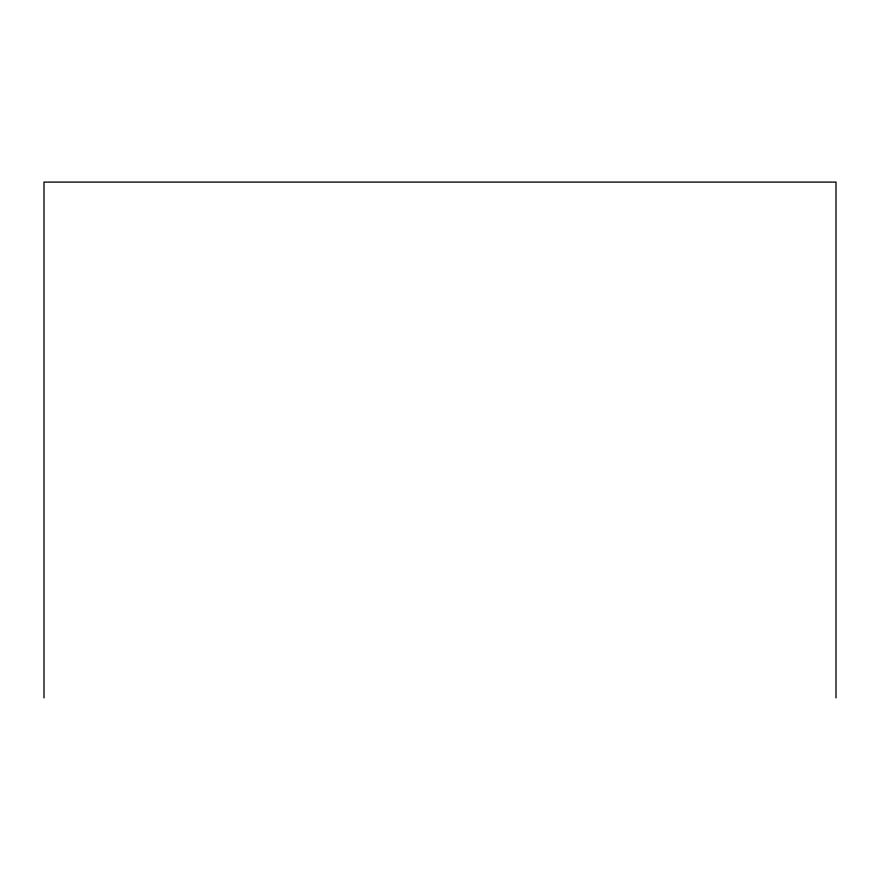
<?xml version="1.0" encoding="UTF-8"?>
<svg xmlns="http://www.w3.org/2000/svg" width="880" height="880" viewBox="0 0 880 880"><rect width="100%" height="100%" fill="white"/><g stroke="black" fill="none" stroke-linecap="round" stroke-linejoin="round"><path stroke-width="1.32" d="M836 697.906L836 182.094L44 182.094L44 697.906"/></g></svg>
